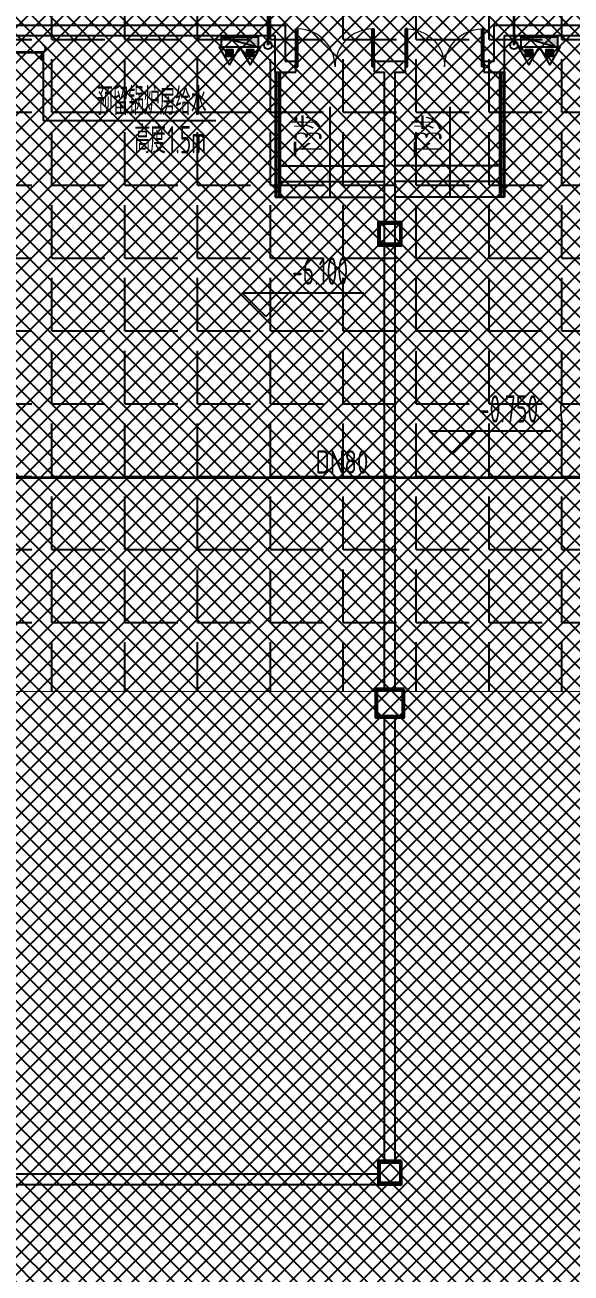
# Model space of a CAD drawing. Extents: x -2120532 to 1934524, y -1331911 to 424203.
# Drawn here: x -52202 to -41736, y -240185 to -216257 of the extents above; entities that cross this region are included whole.
import ezdxf

# ---------------------------------------------------------------- set-up
doc = ezdxf.new("R2010")
doc.units = 0
doc.header["$LTSCALE"] = 10
doc.linetypes.add('DASH', pattern=[0.35, 0.25, -0.1])
for name, color, linetype in [('A-COLUMN', 8, 'Continuous'), ('A-DIM_ELEV', 3, 'Continuous'), ('A-WALL', 2, 'Continuous'), ('DIM_SYMB', 3, 'Continuous'), ('DOOR_FIRE', 8, 'Continuous'), ('HANDRAIL', 3, 'Continuous'), ('W-DIM_给水', 3, 'Continuous'), ('W-EQUIP_消火栓', 7, 'Continuous'), ('W-EQUIP_灭火器', 7, 'Continuous'), ('W-EQUIP_给水', 7, 'Continuous'), ('W-PIPE-中水', 122, 'Continuous'), ('W-PIPE-消防', 1, 'Continuous'), ('W-PIPE-给水', 3, 'Continuous'), ('W-TEXT_中水', 7, 'Continuous'), ('W-VPIPE-消防', 1, 'Continuous'), ('画水辅助', 6, 'Continuous'), ('索引线', 252, 'Continuous')]:
    doc.layers.add(name, color=color, linetype=linetype)
doc.layers.add('钢柱', color=51, linetype='Continuous', lineweight=35)
doc.styles.add('8B2_02', font='tssdeng.shx', dxfattribs={"width": 0.6, "bigfont": 'TSSDCHN.shx'})
doc.styles.add('_TWT_PIPEDN', font='TSSDENG', dxfattribs={"width": 0.8, "height": 3.5, "bigfont": 'TSSDCHN'})
doc.styles.get("Standard").update_dxf_attribs({"font": 'TSSDENG.shx', "width": 0.7, "bigfont": 'TSSDCHN.shx'})

# ---------------------------------------------------------------- blocks, each defined once
blk = doc.blocks.new('A$C33CD6E67')
at = {"layer": 'HANDRAIL'}
for points in [[(0, 0), (0, -2400)], [(30, 0), (30, -2400)], [(70, 0), (70, -2400)], [(100, 0), (100, 0), (100, -2400)], [(100, -1800), (2100, -1800)], [(100, -2100), (2100, -2100)], [(0, -2400), (2100, -2400)]]:
    blk.add_lwpolyline(points, dxfattribs=at)
blk = doc.blocks.new('A$C07C2142B')
blk.add_blockref('A$C33CD6E67', (0, 0))
blk = doc.blocks.new('$DorLib2D$00000002')
for p, q in [((-0.5, 0), (-0.5, 0.4875)), ((-0.475, 0.4875), (-0.5, 0.4875)), ((-0.475, 0), (-0.475, 0.4875)), ((0.475, 0), (0.475, 0.4875)), ((0.475, 0.4875), (0.5, 0.4875)), ((0.5, 0), (0.5, 0.4875)), ((-0.5, 0), (-0.475, 0)), ((0.5, 0), (0.475, 0))]:
    blk.add_line(p, q)
at = {"lineweight": 13}
for centre, start, end in [((-0.4875, 0), 0, 88.53072), ((0.4875, 0), 91.46928, 180)]:
    blk.add_arc(centre, 0.4875, start, end, dxfattribs=at)
blk = doc.blocks.new('$TwtSys$00000434')
for p, q in [((-0.5, 0.5), (-0.5, -0.5)), ((-0.5, -0.5), (0.5, 0.5)), ((0.5, 0.5), (-0.5, 0.5)), ((0.5, -0.5), (0.5, 0.5)), ((-0.5, -0.5), (0.5, -0.5))]:
    blk.add_line(p, q)
blk.add_solid([(0.5, -0.5), (0.5, 0.5), (-0.5, -0.5)])
blk = doc.blocks.new('$TwtSys$00000132')
at = {"elevation": 0}
blk.add_lwpolyline([(7, -101, -0.575183), (0, 0, 0.604745), (-11, 101, 16.924828)], format="xyb", dxfattribs=at)
blk = doc.blocks.new('$TwtSys$00000546')
h = blk.add_hatch()
h.set_pattern_fill('ANSI31', color=256, scale=200, style=0)
h.set_pattern_definition([(45, (-38543.802, -6670.83), (-17.67767, 17.67767), [])])
h.paths.add_polyline_path([(-65, 174), (65, 174), (65, 44), (-65, 44)])
for points in [[(0, 344), (-198, 0), (198, 0)], [(-65, 174), (65, 174), (65, 44), (-65, 44)]]:
    blk.add_lwpolyline(points, close=True)
blk = doc.blocks.new('A$C1C3C0163')
h = blk.add_hatch()
h.set_pattern_fill('ANSI37', color=8, scale=150)
h.set_pattern_definition([(45, (-601697.23, -233886.27), (-168.3798, 168.3798), []), (135, (-601697.23, -233886.27), (-168.3798, -168.3798), [])])
h.paths.add_polyline_path([(-80300, 5300), (-80300, -9000), (-62000, -9000), (-62000, -64625), (-76750, -64625), (-76750, -62675), (-73875, -62675), (-73775, -57275), (-100380, -57275), (-100572, -124002), (-71150, -123999), (-71150, -126437), (-63509, -133383), (-65550, -135650), (-61611, -139196), (-83885, -163934), (-83885, -174096), (-119589, -213750), (-196450, -213750), (-196450, -207800), (-209700, -193450), (-209700, -169150), (-201700, -169149), (-201700, 5300), (-192675, 5300)])

msp = doc.modelspace()

# ---------------------------------------------------------------- hatches: boundary and pattern name
h = msp.add_hatch()
h.set_pattern_fill('ANGLE', color=8, scale=400)
h.set_pattern_definition([(0, (0, 1e-10), (0, 1397), [1016, -381]), (90, (0, 1e-10), (-1397, 9e-14), [1016, -381])])
h.paths.add_polyline_path([(-31833.6, -229035.4), (-53983.6, -229035.4), (-53983.6, -211485.4), (-31833.6, -211485.4)])
at = {"layer": 'DIM_SYMB'}
for points in [[(-46358.6, -219560.4), (-46358.6, -219110.4), (-46418.6, -219110.4)], [(-44058.6, -219560.4), (-44058.6, -219110.4), (-44118.6, -219110.4)]]:
    msp.add_hatch(color=8, dxfattribs=at).paths.add_polyline_path(points)

# ---------------------------------------------------------------- linework, layer by layer
at = {"layer": 'A-COLUMN', "color": 8}
for p, q in [((-44933.6, -228985.4), (-45483.6, -228985.4)), ((-45483.6, -228985.4), (-45483.6, -229535.4)), ((-44933.6, -229535.4), (-44933.6, -228985.4)), ((-45483.6, -229535.4), (-44933.6, -229535.4)), ((-44983.6, -238035.4), (-45433.6, -238035.4)), ((-45433.6, -238035.4), (-45433.6, -238485.4)), ((-44983.6, -238485.4), (-44983.6, -238035.4)), ((-45433.6, -238485.4), (-44983.6, -238485.4))]:
    msp.add_line(p, q, dxfattribs=at)
at = {"layer": 'A-DIM_ELEV', "color": 8}
for p, q in [((-47588.4, -221844.7), (-48038.4, -221394.7)), ((-48038.4, -221394.7), (-45704.6, -221394.7)), ((-47588.4, -221844.7), (-47138.4, -221394.7)), ((-44006.5, -224487.3), (-44456.5, -224037.3)), ((-44456.5, -224037.3), (-42122.8, -224037.3)), ((-44006.5, -224487.3), (-43556.5, -224037.3))]:
    msp.add_line(p, q, dxfattribs=at)
at = {"layer": 'A-WALL', "color": 8}
for p, q in [((-54183.6, -216260.4), (-47208.6, -216260.4)), ((-47208.6, -216960.4), (-47208.6, -216260.4)), ((-43208.6, -216260.4), (-35558.6, -216260.4)), ((-43208.6, -216960.4), (-43208.6, -216260.4)), ((-53983.6, -216460.4), (-47408.6, -216460.4)), ((-47408.6, -217160.4), (-47408.6, -216460.4)), ((-43008.6, -216460.4), (-35758.6, -216460.4)), ((-43008.6, -217160.4), (-43008.6, -216460.4)), ((-47008.6, -216960.4), (-47208.6, -216960.4)), ((-47008.6, -217160.4), (-47008.6, -216960.4)), ((-45208.6, -216960.4), (-45508.6, -216960.4)), ((-45508.6, -216960.4), (-45508.6, -217160.4)), ((-44908.6, -216960.4), (-45208.6, -216960.4)), ((-44908.6, -217160.4), (-44908.6, -216960.4)), ((-43208.6, -216960.4), (-43408.6, -216960.4)), ((-43408.6, -216960.4), (-43408.6, -217160.4)), ((-47408.6, -217160.4), (-47008.6, -217160.4)), ((-45508.6, -217160.4), (-45308.6, -217160.4)), ((-45308.6, -228985.4), (-45308.6, -217160.4)), ((-45108.6, -217160.4), (-44908.6, -217160.4)), ((-45108.6, -228985.4), (-45108.6, -217160.4)), ((-43408.6, -217160.4), (-43008.6, -217160.4)), ((-45308.6, -238035.4), (-45308.6, -229535.4)), ((-45108.6, -238035.4), (-45108.6, -229535.4)), ((-53983.6, -238285.4), (-45433.6, -238285.4)), ((-53983.6, -238485.4), (-45433.6, -238485.4))]:
    msp.add_line(p, q, dxfattribs=at)
at = {"layer": 'DIM_SYMB', "color": 8}
for points in [[(-46358.6, -217826.9), (-46358.6, -219560.4)], [(-44058.6, -217826.9), (-44058.6, -219560.4)]]:
    msp.add_lwpolyline(points, dxfattribs=at)
at = {"layer": 'W-DIM_给水'}
for p, q in [((-51853.2, -216783.7), (-51853.2, -218089.3)), ((-51853.2, -218089.3), (-48542.7, -218089.3))]:
    msp.add_line(p, q, dxfattribs=at)
at = {"layer": 'W-PIPE-中水', "ltscale": 1.5, "const_width": 52.5}
msp.add_lwpolyline([(-54707.1, -224935.4), (-33920.9, -224935.4)], dxfattribs=at)
at = {"layer": 'W-PIPE-消防', "ltscale": 1.5, "const_width": 52.5}
for points in [[(-47544, -216645.5), (-47544, -215385.6)], [(-42827.6, -216645.5), (-42827.6, -215385.6)]]:
    msp.add_lwpolyline(points, dxfattribs=at)
at = {"layer": 'W-PIPE-给水', "ltscale": 1.5, "const_width": 52.5}
msp.add_lwpolyline([(-51853.2, -216783.7), (-52579.3, -216783.7)], dxfattribs=at)
at = {"layer": 'W-VPIPE-消防'}
for centre in [(-47544, -216645.5), (-42827.6, -216645.5)]:
    msp.add_circle(centre, 75, dxfattribs=at)
at = {"layer": '索引线', "color": 8, "linetype": 'DASH', "const_width": 20}
msp.add_lwpolyline([(-31833.6, -229035.4), (-53983.6, -229035.4), (-53983.6, -211485.4), (-31833.6, -211485.4)], close=True, dxfattribs=at)
at = {"layer": '钢柱', "color": 8, "lineweight": 35}
for points in [[(-44983.6, -220035.4), (-45433.6, -220035.4), (-45433.6, -220485.4), (-44983.6, -220485.4)], [(-45013.6, -220455.4), (-45403.6, -220455.4), (-45403.6, -220065.4), (-45013.6, -220065.4)], [(-44933.6, -228985.4), (-45483.6, -228985.4), (-45483.6, -229535.4), (-44933.6, -229535.4)], [(-44963.6, -229505.4), (-45453.6, -229505.4), (-45453.6, -229015.4), (-44963.6, -229015.4)], [(-44983.6, -238035.4), (-45433.6, -238035.4), (-45433.6, -238485.4), (-44983.6, -238485.4)], [(-45013.6, -238455.4), (-45403.6, -238455.4), (-45403.6, -238065.4), (-45013.6, -238065.4)]]:
    msp.add_lwpolyline(points, close=True, dxfattribs=at)

# ---------------------------------------------------------------- block references
at = {"color": 8}
msp.add_blockref('A$C07C2142B', (-47408.6, -217160.4), dxfattribs=at)
at = {"color": 8, "xscale": -1, "rotation": 359.9999999999883}
msp.add_blockref('A$C07C2142B', (-43008.6, -217160.4), dxfattribs=at)
at = {"layer": 'DOOR_FIRE', "color": 8, "yscale": 1500, "zscale": 200}
for p, xscale in [((-46258.6, -217060.4), 1500), ((-44158.6, -217060.4), -1500)]:
    msp.add_blockref('$DorLib2D$00000002', p, dxfattribs=dict(at, xscale=xscale))
at = {"layer": 'W-EQUIP_消火栓', "xscale": -700, "yscale": 200, "zscale": 700, "rotation": 180.0000000000072}
for p in [(-48084.4, -216585.4), (-42343.1, -216585.4)]:
    msp.add_blockref('$TwtSys$00000434', p, dxfattribs=at)
at = {"layer": 'W-EQUIP_灭火器', "rotation": 180.0000000000072}
for p in [(-48282.8, -216685.4), (-47886, -216685.4), (-42541.4, -216685.4), (-42144.7, -216685.4)]:
    msp.add_blockref('$TwtSys$00000546', p, dxfattribs=at)
at = {"layer": 'W-EQUIP_给水', "xscale": 1.5, "yscale": 1.5, "zscale": 1.5, "rotation": 180}
msp.add_blockref('$TwtSys$00000132', (-51853.2, -216783.7), dxfattribs=at)
at = {"layer": '画水辅助'}
msp.add_blockref('A$C1C3C0163', (106241.4, -167810.4), dxfattribs=at)

# ---------------------------------------------------------------- texts
at = {"layer": 'A-DIM_ELEV', "color": 8, "style": '8B2_02', "width": 0.6}
for s, p in [('-6.100', (-47082.3, -221237.2)), ('-0.750', (-43500.5, -223879.8)), ('(', (-41972.8, -223879.8))]:
    msp.add_text(s, height=525, dxfattribs=at).set_placement(p)
at = {"layer": 'DIM_SYMB', "color": 8}
for s, width, p in [('步', 0.6, (-46516.1, -218270.9)), ('步', 0.6, (-44216.1, -218270.9)), ('3', 0.48, (-46516.1, -218464.7)), ('3', 0.48, (-44216.1, -218464.7)), ('下', 0.6, (-46516.1, -218779.7)), ('下', 0.6, (-44216.1, -218779.7))]:
    msp.add_text(s, height=525, rotation=90, dxfattribs=dict(at, width=width)).set_placement(p)
at = {"layer": 'W-DIM_给水', "color": 7, "style": '8B2_02', "width": 0.6}
for s, p in [('预留锅炉房给水', (-50818, -217984.3)), ('高度', (-50101.6, -218719.3)), ('1.5m', (-49471.6, -218719.3))]:
    msp.add_text(s, height=525, dxfattribs=at).set_placement(p)
at = {"layer": 'W-TEXT_中水', "style": '_TWT_PIPEDN', "width": 0.752941}
msp.add_text('DN80', height=446.25, dxfattribs=at).set_placement((-46633, -224858.5))

doc.saveas('drawing.dxf')
